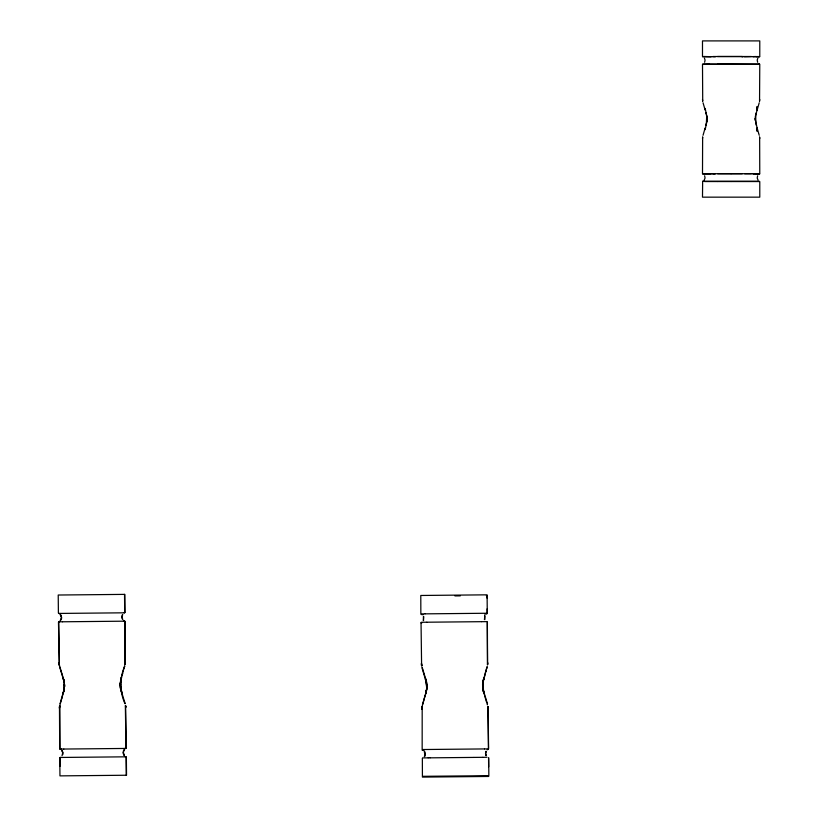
<?xml version="1.0" encoding="UTF-8"?>
<svg xmlns="http://www.w3.org/2000/svg" width="818" height="818" viewBox="0 0 818 818"><rect width="100%" height="100%" fill="white"/><g stroke="black" fill="none" stroke-linecap="round" stroke-linejoin="round"><path stroke-width="1.23" d="M705.177 128.528L705.177 129.622L706.895 121.493M705.177 108.436L706.895 116.565M757.079 131.483L757.09 127.894L755.178 118.814M755.443 116.136L757.09 110.154L757.079 106.575L757.09 107.332M757.09 107.455L757.09 109.694M705.177 108.59L705.177 109.694M64.418 685.648L64.397 684.625M64.387 686.67L64.418 685.402M120.082 684.093L120.819 679.339M120.082 685.116L120.154 683.163M124.837 665.995C119.397 678.214 119.52 691.384 124.95 703.633M426.873 686.875L426.536 681.915M426.986 685.852L426.863 688.142M482.692 688.378L482.651 683.787M482.651 684.543L483.121 680.893M482.651 685.566L482.712 683.613M64.172 682.549L63.569 679.891L64.233 685.402L63.599 690.954L64.223 688.255M64.458 686.68L64.458 684.359M64.479 686.435L64.489 685.392M125.205 703.633C122.035 693.879 118.221 683.439 122.751 673.418M120.512 684.86L120.522 684.063M426.659 687.907L426.066 680.3L426.648 682.509M426.699 688.183L426.802 686.097M483.458 690.412L482.927 682.979M482.712 686.087L482.845 684.267M707.089 118.814L706.813 121.954M707.079 119.694L706.967 121.013M755.178 119.029L755.454 116.105M706.711 116.105L706.343 123.825M755.76 123.375L755.76 114.684M706.916 119.714L706.926 119.029M755.362 118.129L755.341 119.029M59.704 748.736L59.469 706.363M59.959 748.736L59.806 705.893M124.796 621.527L124.929 664.41M125.052 621.516L125.185 664.41M422.16 749.963L422.19 706.261M487.252 622.743L487.518 664.778M487.364 621.966L487.538 664.594M59.305 707.999L59.745 705.75M59.561 707.999L60 705.75M125.185 662.263L124.755 664.513M125.44 662.253L125.011 664.502M421.873 708.449L422.119 706.384M487.64 663.48L487.548 664.625M487.753 662.713L487.518 664.4M121.074 679.339L120.338 683.838M426.802 688.316L426.976 686.864L426.403 691.036M426.914 687.549L426.679 689.482M710.995 173.713L702.498 173.713L702.631 137.107M708.46 64.049L759.769 64.346L759.554 101.33M702.488 138.508L702.713 137.056M759.779 99.54L759.554 101.003M120.42 682.805L120.297 685.903M426.587 688.95L426.679 687.662M426.74 687.693L426.526 689.533M64.642 686.67L64.653 684.625M482.538 685.065L482.61 684.38M482.876 683.173L486.557 668.562M482.988 682.396L482.814 683.756M64.162 687.488L63.916 689.4M426.638 688.766L425.38 694.809M482.62 684.032L482.927 681.926M62.781 695.044L64.264 688.787M426.055 692.181L426.607 689.789M59.704 706.425L59.55 705.893M120.89 679.298L120.747 680.678M426.198 691.916L422.477 704.717M63.702 690.515L63.589 692.069M121.044 679.748L121.677 677.345M483.121 681.619L483.387 679.789M706.425 123.436L706.22 124.408M755.842 114.612L756.405 112.557M63.743 690.699L59.908 704.267M484.144 677.12L483.632 679.052L483.98 677.856M61.943 697.979L62.557 695.678M62.833 754.554L62.914 752.355L61.953 750.382M422.119 706.762L421.761 709.226L422.446 706.435M64.254 689.574L63.599 692.038M121.064 678.603L121.432 677.355M121.095 679.513L121.187 678.173M425.994 692.11L425.636 693.347M426.168 691.404L426.331 690.852L426.239 691.374M426.567 690.024L425.544 694.073M482.947 681.905L483.724 678.664M485.759 671.322L484.43 676.435M422.609 704.666L424.143 699.196M486.679 668.531L487.037 667.222M705.177 127.894L703.04 135.287M706.179 124.428L705.873 125.461M757.09 110.154L759.227 102.771M124.581 665.995L122.495 673.418M422.364 705.484L422.507 704.973M487.15 666.445L485.953 671.067M63.068 692.897L63.344 692.038M61.82 698.408L60.235 703.991M424.194 698.991L425.094 695.494M483.274 680.556L483.653 678.848M483.479 679.85L483.867 678.633M423.581 620.555L423.346 616.69M484.634 615.729L484.859 619.594M485.943 751.374L485.636 753.552L486.403 755.617M123.559 750.525L123.068 753.102L124.101 755.525M424.695 756.599L425.186 754.022L424.153 751.599M704.625 62.27L705.065 60.051L704.431 58.262M757.642 175.788L757.202 178.007L758.061 180.103M122.475 614.492L121.739 617.017L122.526 619.523M122.731 614.492L121.994 617.017L122.782 619.523M62.015 755.76L62.73 752.795L61.698 750.382M423.274 620.565L423.806 616.731M484.931 615.719L484.399 619.553M486.24 751.364L485.524 753.439L485.861 755.607M757.836 58.262L757.202 60.051L757.642 62.27M123.784 750.137L124.346 749.452M424.327 756.568L425.309 754.135L424.767 751.558M704.206 180.103L705.065 178.007L704.625 175.788M60.154 620.811L61.452 617.6L60.092 614.41M60.409 620.811L61.687 618.04L61.145 615.473M124.592 749.441L123.313 752.212L124.356 755.515M454.91 595.913L460.299 595.862M486.352 595.606L486.986 595.606L487.017 598.019M58.589 613.439L59.949 613.418M124.07 612.805L124.765 612.794M59.704 613.428L124.52 612.805M421.791 613.878L424.971 613.848M425.145 613.848L486.638 613.255M421.679 614.655L423.489 614.635M484.522 614.052L486.526 614.032M58.671 621.813L59.377 621.813M123.958 621.189L124.847 621.179M62.485 621.782L59.305 621.813M123.487 621.189L124.213 621.179M124.755 621.179L124.152 621.189M426.914 622.212L481.485 621.68M481.608 621.68L487.007 621.629M59.898 749.073L60.604 749.073M60.154 749.073L61.319 749.063M125.819 748.439L125.185 748.45M126.074 748.439L124.714 748.45M63.886 749.043L124.97 748.45M61.013 749.063L63.794 749.043M422.63 749.523L426.28 749.492M426.454 749.492L484.399 748.93M484.501 748.93L487.947 748.899M422.354 750.3L424.205 750.28M60.328 757.458L60.675 757.448M125.266 756.824L125.9 756.824M61.35 757.448L125.747 756.824M59.98 757.458L61.084 757.448M422.732 757.908L428.1 757.857M428.223 757.857L430.033 757.836M430.156 757.836L473.826 757.417M473.99 757.407L482.794 757.325M482.917 757.325L487.047 757.284M422.528 776.323L488.847 775.689L488.673 757.611M488.735 776.456L422.415 777.1L422.354 758.255M62.567 621.782L123.743 621.189M421.239 622.263L426.791 622.212M421.127 623.04L421.761 623.03M487.17 749.677L487.835 749.666M758.552 56.514L753.041 56.81M704.738 56.514L715.31 56.81M756.333 56.514L744.411 56.81M758.654 56.81L759.769 56.514L759.779 40.9L702.488 40.9L702.488 56.514L704.666 56.514M702.652 56.81L710.995 56.81M759.533 64.049L758.654 64.049M756.333 173.713L712.959 173.713M702.652 174.009L715.167 174.009M702.642 181.545L702.488 197.158L759.779 197.158L759.779 181.545L759.063 181.248L702.734 181.248M712.959 56.514L751.394 56.514M731.128 56.514L742.243 56.514M717.519 56.514L730.985 56.514M742.028 56.81L743.03 56.81M756.169 56.81L759.615 56.81M702.795 64.049L707.56 64.049M717.57 64.049L759.063 64.049M709.226 64.049L704.738 64.346M704.666 64.346L702.498 64.346L702.713 101.33M708.991 64.346L717.519 64.346M731.128 173.713L742.243 173.713M751.394 173.713L744.636 173.713M759.227 173.713L759.769 173.713L759.646 137.158M730.985 173.713L717.631 173.713M753.041 174.009L759.615 174.009M756.323 174.009L758.654 174.009M702.815 181.248L704.257 181.248M730.985 181.545L717.631 181.545M704.615 181.545L717.519 181.545M731.128 181.545L759.227 181.545M60.348 614.41L60.91 615.095M422.119 667.069L426.495 681.68M422.006 667.846L426.689 683.756M121.279 691.486L121.575 692.345M62.935 677.958L63.692 680.371L59.55 666.619M425.779 679.226L425.513 678.419M706.108 113.293L705.873 112.598M421.924 665.586L421.444 663.347L421.74 665.494M59.356 665.136L58.477 622.161M484.614 695.699L485.452 698.398M486.352 701.404L486.771 702.754M758.48 132.69L757.09 127.894M487.518 704.083L483.366 690.341M484.123 692.734L483.049 688.214M483.735 692.703L484.184 694.237M484.011 693.511L483.09 690.494M425.391 679.175L426.066 681.517M61.912 673.613L63.467 678.776M486.24 701.026L485.503 698.613M487.15 704.042L487.405 704.86M121.821 692.335L120.614 687.958M63.19 677.948L64.223 681.466M755.883 123.641L756.394 125.471M60.195 667.928L61.749 673.081M483.663 692.519L483.346 691.179M120.931 690.372L120.328 687.713M59.796 666.619L60.133 667.713M759.227 135.287L758.552 132.884M703.04 102.771L705.177 110.154M425.82 679.39L426.168 680.75M426.382 682.447L426.025 681.108L426.689 686.619M121.248 691.322L120.89 689.963M63.507 678.94L64.233 682.253M483.458 691.629L482.968 689.237M121.003 690.402L120.798 689.891M63.804 680.065L63.947 680.371M706.128 113.436L706.762 116.514M421.607 665.811L421.045 622.61M125.604 705.668L126.269 748.092M125.348 705.678L126.013 748.102M759.554 137.056L759.779 138.508M702.713 101.003L702.488 99.54M120.42 688.204L120.072 684.86M59.428 665.044L59.612 665.852M59.356 665.852L58.876 662.897M125.686 705.73L125.808 706.527M125.43 705.73L125.88 707.355M63.968 681.466L64.07 682.018M488.06 706.558L488.581 748.552M487.947 707.335L488.469 749.319M59.305 664.461L58.732 622.161M421.505 665.688L421.331 664.124M482.64 685.31L482.804 687.611M482.896 688.163L482.773 687.365M426.71 684.318L426.853 685.852M120.338 685.106L120.491 687.161M120.461 686.905L120.512 688.01M64.131 682.294L64.254 683.102M488.08 706.66L488.193 707.805M487.968 707.437L488.08 708.582M125.553 706.527L125.624 707.355M59.244 664.042L59.131 662.897M706.967 117.046L707.089 119.029M706.875 116.35L706.997 117.26M482.824 685.31L482.978 687.641M426.577 684.533L426.444 683.47M482.947 687.396L483.08 688.459M482.671 686.333L482.64 687.785M426.884 684.145L426.843 685.596M120.358 685.883L120.44 686.558M755.259 120.491L755.188 119.694M64.213 684.605L64.233 685.402M487.272 612.907L487.099 594.829L420.789 595.473L420.851 614.318M487.119 608.858L487.16 613.684M488.561 758.388L488.643 766.824M124.96 612.457L124.786 594.379L58.221 595.023L58.395 613.091M126.361 757.161L126.534 775.239L59.959 775.873L59.786 757.805M124.53 594.379L124.704 612.457M126.105 757.161L126.279 775.239M60.041 757.795L60.123 766.231M757.09 128.365L757.09 130.604"/></g></svg>
